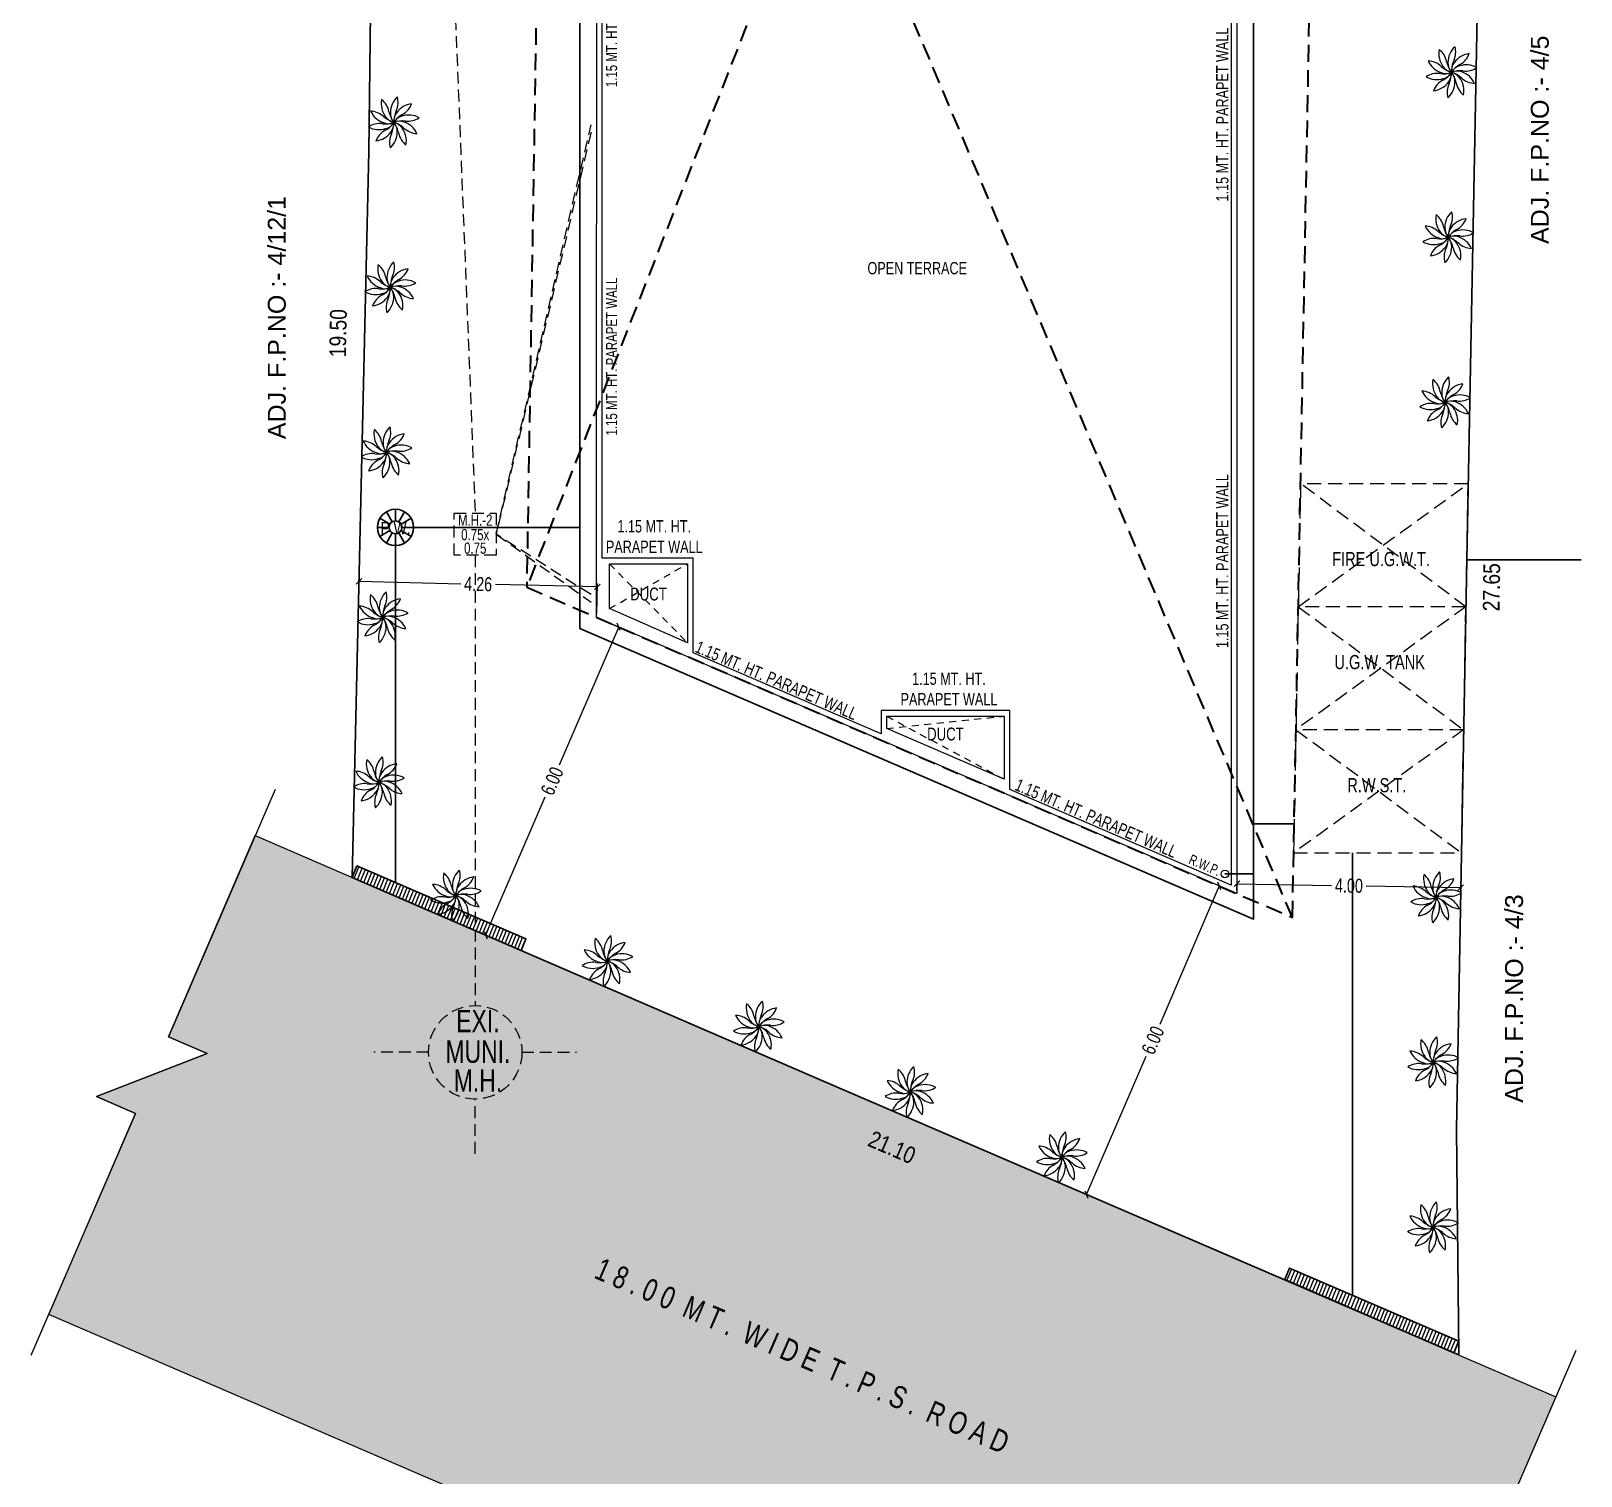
# Model space of a CAD drawing. Header units: millimetres. Extents: x 49 to 419, y 19 to 121.
# Drawn here: x 94.51 to 122.22, y 37.21 to 63.04 of the extents above; entities that cross this region are included whole.
import ezdxf
from ezdxf.enums import TextEntityAlignment as Align

# ---------------------------------------------------------------- set-up
doc = ezdxf.new("R2010")
doc.units = ezdxf.units.MM
doc.header["$MEASUREMENT"] = 0
doc.header["$PDMODE"] = 32
doc.header["$PDSIZE"] = 0.3
doc.linetypes.add('HIDDEN', pattern=[0.375, 0.25, -0.125])
for name, color, linetype, lineweight in [('A_BUILT UP', 1, 'Continuous', 35), ('A_DRAINGE', 1, 'Continuous', 40), ('F.P.LINE', 1, 'Continuous', 30), ('g-r.c.c', 5, 'Continuous', 30), ('K ENVIRONMENTAL MANAGEMENT', 5, 'Continuous', 5)]:
    doc.layers.add(name, color=color, linetype=linetype, lineweight=lineweight)
for name, color, linetype in [('A_DUCT', 2, 'HIDDEN'), ('A_MARGIN', 7, 'Continuous'), ('A_P.W.', 1, 'Continuous'), ('A_PARAPET', 4, 'Continuous'), ('A_ROAD', 73, 'Continuous'), ('A_TEXT', 7, 'Continuous'), ('A_TREE', 3, 'Continuous'), ('F.P.NO.', 1, 'Continuous'), ('K BUILT UP', 1, 'Continuous'), ('K DIM IN TO IN', 7, 'Continuous'), ('K TEXT', 7, 'Continuous')]:
    doc.layers.add(name, color=color, linetype=linetype)
doc.styles.add('AAAAA', font='arial.ttf', dxfattribs={"width": 0.7})
doc.styles.add('ARIAL', font='arial.ttf')
doc.styles.add('Dinesh', font='swisscl.ttf')
doc.styles.add('ROMAND', font='swissc.ttf')
doc.styles.add('SWISS', font='swisscl.ttf')
doc.dimstyles.new('Dim', dxfattribs={"dimtxt": 0.21, "dimasz": 0.1, "dimexe": 0.0625, "dimexo": 0.0625, "dimgap": 9e-05, "dimtad": 0, "dimtoh": 1, "dimzin": 0, "dimdsep": 46, "dimtxsty": 'Dinesh', "dimcen": 0, "dimclrd": 256, "dimclre": 256, "dimclrt": 256, "dimadec": 0, "dimazin": 0, "dimtfac": 1, "dimtofl": 0, "dimtmove": 0, "dimatfit": 3, "dimfxl": 0, "dimtolj": 1, "dimtzin": 0, "dimlwd": -1, "dimarcsym": 1})
doc.dimstyles.new('PARKING', dxfattribs={"dimtxt": 0.5, "dimasz": 0.12, "dimexe": 0.1, "dimexo": 0, "dimgap": 0.1, "dimtad": 0, "dimzin": 0, "dimdsep": 46, "dimtxsty": 'AAAAA', "dimblk1": 'OBLIQUE', "dimblk2": 'OBLIQUE', "dimsah": 1, "dimcen": 0, "dimdle": 0.1, "dimse1": 1, "dimse2": 1, "dimsd1": 1, "dimsd2": 1, "dimclrd": 7, "dimclre": 7, "dimclrt": 7, "dimadec": 0, "dimazin": 0, "dimtfac": 1, "dimtix": 1, "dimtofl": 0, "dimtmove": 2, "dimatfit": 3, "dimldrblk": 'OBLIQUE', "dimfxl": 0.1, "dimtolj": 1, "dimtzin": 0, "dimarcsym": 0})

# ---------------------------------------------------------------- blocks, each defined once
blk = doc.blocks.new('_OBLIQUE')
at = {"color": 0, "linetype": 'ByBlock'}
blk.add_line((-0.5, -0.5), (0.5, 0.5), dxfattribs=at)
blk = doc.blocks.new('*D320')
at = {"layer": 'A_MARGIN', "lineweight": -2, "transparency": 16777216}
for p, q in [((116.071, 47.686), (116.074, 47.862)), ((120.071, 47.615), (120.075, 47.791))]:
    blk.add_line(p, q, dxfattribs=at)
at = {"layer": 'A_MARGIN', "transparency": 16777216}
for p, q in [((116.073, 47.8), (117.764, 47.769)), ((120.073, 47.728), (118.382, 47.758))]:
    blk.add_line(p, q, dxfattribs=at)
at = {"layer": 'Defpoints', "color": 0, "transparency": 16777216}
for p in [(120.073, 47.728), (116.07, 47.623), (120.07, 47.552)]:
    blk.add_point(p, dxfattribs=at)
at = {"layer": 'A_MARGIN', "transparency": 16777216, "xscale": 0.1, "yscale": 0.1, "zscale": 0.1}
for p, rotation in [((116.073, 47.8), 178.979631493382), ((120.073, 47.728), 358.979631493382)]:
    blk.add_blockref('_OBLIQUE', p, dxfattribs=dict(at, rotation=rotation))
at = {"layer": 'A_MARGIN', "transparency": 16777216, "insert": (118.073, 47.764), "char_height": 0.25, "attachment_point": 5, "rotation": 358.9796, "style": 'Dinesh'}
blk.add_mtext('\\A1;4.00', dxfattribs=at)
blk = doc.blocks.new('*D321')
at = {"layer": 'A_MARGIN', "transparency": 16777216}
for p, q in [((115.756, 47.759), (114.69, 45.285)), ((113.381, 42.245), (114.447, 44.719))]:
    blk.add_line(p, q, dxfattribs=at)
at = {"layer": 'A_MARGIN', "lineweight": -2, "transparency": 16777216}
for p, q in [((116.013, 47.648), (115.698, 47.783)), ((113.638, 42.134), (113.324, 42.269))]:
    blk.add_line(p, q, dxfattribs=at)
at = {"layer": 'Defpoints', "color": 0, "transparency": 16777216}
for p in [(116.07, 47.623), (113.381, 42.245), (113.695, 42.109)]:
    blk.add_point(p, dxfattribs=at)
at = {"layer": 'A_MARGIN', "transparency": 16777216, "xscale": 0.1, "yscale": 0.1, "zscale": 0.1}
for p, rotation in [((115.756, 47.759), 66.70171963049556), ((113.381, 42.245), 246.7017196304955)]:
    blk.add_blockref('_OBLIQUE', p, dxfattribs=dict(at, rotation=rotation))
at = {"layer": 'A_MARGIN', "transparency": 16777216, "insert": (114.569, 45.002), "char_height": 0.25, "attachment_point": 5, "rotation": 66.7017, "style": 'Dinesh'}
blk.add_mtext('\\A1;6.00', dxfattribs=at)
blk = doc.blocks.new('*D322')
at = {"layer": 'A_MARGIN', "transparency": 16777216}
for p, q in [((105.02, 52.389), (103.952, 49.918)), ((102.639, 46.88), (103.707, 49.352))]:
    blk.add_line(p, q, dxfattribs=at)
at = {"layer": 'A_MARGIN', "lineweight": -2, "transparency": 16777216}
for p, q in [((104.682, 52.535), (105.077, 52.364)), ((102.301, 47.026), (102.696, 46.856))]:
    blk.add_line(p, q, dxfattribs=at)
at = {"layer": 'Defpoints', "color": 0, "transparency": 16777216}
for p in [(104.625, 52.56), (102.244, 47.051), (102.639, 46.88)]:
    blk.add_point(p, dxfattribs=at)
at = {"layer": 'A_MARGIN', "transparency": 16777216, "xscale": 0.1, "yscale": 0.1, "zscale": 0.1}
for p, rotation in [((105.02, 52.389), 66.62437431015441), ((102.639, 46.88), 246.6243743101545)]:
    blk.add_blockref('_OBLIQUE', p, dxfattribs=dict(at, rotation=rotation))
at = {"layer": 'A_MARGIN', "transparency": 16777216, "insert": (103.83, 49.635), "char_height": 0.25, "attachment_point": 5, "rotation": 66.6244, "style": 'Dinesh'}
blk.add_mtext('\\A1;6.00', dxfattribs=at)
blk = doc.blocks.new('*D323')
at = {"layer": 'A_MARGIN', "lineweight": -2, "transparency": 16777216}
for p, q in [((100.365, 52.721), (100.378, 53.267)), ((104.626, 52.622), (104.639, 53.168))]:
    blk.add_line(p, q, dxfattribs=at)
at = {"layer": 'A_MARGIN', "transparency": 16777216}
for p, q in [((100.376, 53.205), (102.198, 53.162)), ((104.638, 53.106), (102.816, 53.148))]:
    blk.add_line(p, q, dxfattribs=at)
at = {"layer": 'Defpoints', "color": 0, "transparency": 16777216}
for p in [(100.376, 53.205), (100.364, 52.659), (104.625, 52.56)]:
    blk.add_point(p, dxfattribs=at)
at = {"layer": 'A_MARGIN', "transparency": 16777216, "xscale": 0.1, "yscale": 0.1, "zscale": 0.1}
for p, rotation in [((100.376, 53.205), 178.6707521960963), ((104.638, 53.106), 358.6707521960964)]:
    blk.add_blockref('_OBLIQUE', p, dxfattribs=dict(at, rotation=rotation))
at = {"layer": 'A_MARGIN', "transparency": 16777216, "insert": (102.507, 53.155), "char_height": 0.25, "attachment_point": 5, "rotation": 358.6708, "style": 'Dinesh'}
blk.add_mtext('\\A1;4.26', dxfattribs=at)
blk = doc.blocks.new('*D313')
at = {"layer": 'Defpoints', "color": 0, "transparency": 16777216}
for p in [(100.627, 67.354), (99.818, 47.92), (100.253, 47.911)]:
    blk.add_point(p, dxfattribs=at)
at = {"layer": 'K DIM IN TO IN', "color": 7, "lineweight": -3, "transparency": 16777216, "insert": (100.004, 57.641), "char_height": 0.3, "attachment_point": 5, "rotation": 88.9001, "style": 'ROMAND'}
blk.add_mtext('\\A1;19.50', dxfattribs=at)
blk = doc.blocks.new('*D314')
at = {"layer": 'Defpoints', "color": 0, "transparency": 16777216}
for p in [(100.253, 47.911), (120.039, 39.378), (119.798, 38.82)]:
    blk.add_point(p, dxfattribs=at)
at = {"layer": 'K DIM IN TO IN', "color": 7, "lineweight": -3, "transparency": 16777216, "insert": (109.905, 43.087), "char_height": 0.3, "attachment_point": 5, "rotation": 336.6687, "style": 'ROMAND'}
blk.add_mtext('\\A1;21.10', dxfattribs=at)
blk = doc.blocks.new('*D315')
at = {"layer": 'Defpoints', "color": 0, "transparency": 16777216}
for p in [(120.429, 66.831), (120.818, 66.826), (120.039, 39.378)]:
    blk.add_point(p, dxfattribs=at)
at = {"layer": 'K DIM IN TO IN', "color": 7, "lineweight": -3, "transparency": 16777216, "insert": (120.623, 53.099), "char_height": 0.3, "attachment_point": 5, "rotation": 89.1846, "style": 'ROMAND'}
blk.add_mtext('\\A1;27.65', dxfattribs=at)
blk = doc.blocks.new('A$Cc1f127b7')
at = {"layer": 'A_P.W.', "lineweight": 30}
for p, q in [((-0.096, 0.166), (-0.27, 0.467)), ((0, 0.192), (0, 0.54)), ((0.096, 0.166), (0.27, 0.467)), ((-0.166, 0.096), (-0.467, 0.27)), ((0.166, 0.096), (0.467, 0.27)), ((0.192, 0), (0.54, 0)), ((-0.54, -0.001), (-0.192, -0.001)), ((-0.166, -0.096), (-0.467, -0.27)), ((-0.096, -0.166), (-0.27, -0.467)), ((0, -0.192), (0, -0.54)), ((0.096, -0.166), (0.27, -0.467)), ((0.166, -0.096), (0.467, -0.27))]:
    blk.add_line(p, q, dxfattribs=at)
for radius in [0.54, 0.192]:
    blk.add_circle((0, 0), radius, dxfattribs=at)
at = {"layer": 'A_P.W.', "color": 7, "style": 'ARIAL', "width": 0.8}
blk.add_text('P.W.', height=0.368, dxfattribs=at).set_placement((0, -0.206), align=Align.CENTER)
blk = doc.blocks.new('TR1')
at = {"layer": 'A_TREE', "color": 3}
for centre, major_axis, ratio, start_param, end_param in [((0.164, 0.331), (-0.275, 0.275), 1, 0.593429, 1.408456), ((-0.437, 0.125), (0.252, 0.252), 1, 5.678939, 6.405426), ((0.327, 0.171), (0.275, 0.275), 1, 1.535907, 2.350934), ((-0.28, 0.358), (-0.252, 0.252), 1, 3.479825, 4.206311), ((0.366, -0.054), (-0.275, 0.275), 1, -0.663208, 0.151819), ((-0.016, 0.454), (-0.252, 0.252), 1, 2.851506, 3.577993), ((-0.062, 0.364), (-0.275, 0.275), 1, 1.221748, 2.036774), ((-0.427, -0.156), (0.252, 0.252), 1, 0.024073, 0.750559), ((-0.159, 0.459), (-0.057, 0.486), 0.873487, 2.895567, 3.387619), ((-0.097, 0.171), (-0.139, 0.139), 1, 1.897512, 2.87092), ((0.141, 0.465), (0.343, 0.343), 1, 3.19977, 3.631619), ((-0.398, 0.278), (-0.333, 0.36), 0.832217, 2.883887, 3.399298), ((0.022, 0.196), (-0.186, 0.128), 0.843066, 1.151175, 1.990417), ((-0.179, 0.082), (0.139, 0.139), 1, 4.096627, 5.070035), ((0.387, 0.293), (-0.343, 0.343), 1, 1.000655, 1.432504), ((0.133, 0.145), (-0.076, 0.213), 0.843066, 1.151175, 1.990418), ((-0.193, -0.039), (0.062, 0.212), 0.867457, 4.282055, 5.142723), ((-0.485, -0.009), (-0.343, 0.343), 1, 3.513929, 3.945778), ((0.193, 0.039), (0.062, 0.212), 0.867457, 1.140463, 2.00113), ((0.485, 0.009), (-0.343, 0.343), 1, 0.372336, 0.804186), ((0.398, -0.278), (-0.343, 0.343), 1, -0.255982, 0.175867), ((0.179, -0.082), (0.17, 0.131), 0.894922, 1.128525, 2.013068), ((0.159, -0.459), (0.343, 0.343), 1, 0.686496, 1.118345), ((0.097, -0.171), (0.226, 0.006), 0.843066, 1.151175, 1.990417), ((-0.141, -0.465), (0.343, 0.343), 1, 0.058177, 0.490026), ((-0.387, -0.293), (0.343, 0.343), 1, 5.713044, 6.144893), ((-0.022, -0.196), (-0.186, 0.128), 0.843066, 4.292768, 5.13201), ((-0.133, -0.145), (-0.076, 0.213), 0.843066, 4.292768, 5.13201), ((0.264, -0.258), (-0.275, 0.275), 1, -1.291527, -0.4765), ((0.062, -0.364), (-0.275, 0.275), 1, 4.36334, 5.178367), ((0.254, 0.377), (0.252, 0.252), 1, 3.793984, 4.52047), ((-0.254, -0.377), (-0.252, 0.252), 1, -0.918405, -0.191919), ((-0.264, 0.258), (-0.275, 0.275), 1, 1.850066, 2.665093), ((0.016, -0.454), (0.252, 0.252), 1, 1.28071, 2.007196), ((-0.366, 0.054), (-0.275, 0.275), 1, 2.478385, 3.293411), ((0.28, -0.358), (-0.252, 0.252), 1, 0.338232, 1.064718), ((-0.327, -0.171), (-0.275, 0.275), 1, 3.106703, 3.92173), ((0.437, -0.125), (-0.252, 0.252), 1, 0.96655, 1.693037), ((-0.164, -0.331), (-0.275, 0.275), 1, 3.735022, 4.550049), ((0.427, 0.156), (0.252, 0.252), 1, 3.165665, 3.892152)]:
    blk.add_ellipse(centre, major_axis=major_axis, ratio=ratio, start_param=start_param, end_param=end_param, dxfattribs=at)
blk = doc.blocks.new('A$C8047e3b8')
at = {"layer": 'A_DUCT', "color": 7, "ltscale": 0.5}
for p, q in [((-0.001, -16.89), (1.393, -16.089)), ((-0.001, -16.089), (1.393, -17.499)), ((4.954, -18.813), (7.054, -19.939)), ((4.954, -19.033), (7.054, -18.813))]:
    blk.add_line(p, q, dxfattribs=at)
at = {"layer": 'A_PARAPET', "color": 7}
for points in [[(11.214, -3.119), (11.214, -21.983), (-0.231, -17.046), (-0.23, -2.989)], [(11.114, -3.119), (11.114, -21.831), (7.154, -20.123), (7.154, -18.713), (4.854, -18.713), (4.854, -19.131), (1.493, -17.68), (1.493, -15.989), (-0.131, -15.989), (-0.13, -2.989)]]:
    blk.add_lwpolyline(points, dxfattribs=at)
for points in [[(-0.001, -16.089), (1.393, -16.089), (1.393, -17.499), (-0.001, -16.89)], [(4.954, -18.813), (7.054, -18.813), (7.054, -19.939), (4.954, -19.033)]]:
    blk.add_lwpolyline(points, close=True, dxfattribs=at)
at = {"layer": 'A_TEXT', "color": 7, "lineweight": -3}
blk.add_circle((11.001, -21.632), 0.0693, dxfattribs=at)
at = {"layer": 'A_TEXT', "color": 7, "lineweight": -3, "style": 'SWISS'}
blk.add_text('R.W.P.', height=0.18, rotation=336.6633, dxfattribs=at).set_placement((10.336, -21.442))
at = {"layer": 'A_TEXT', "color": 7, "lineweight": -3, "width": 3.32715, "attachment_point": 5, "style": 'Dinesh'}
for insert, char_height, rotation in [((0.037, -6.158), 0.2, 90), ((10.955, -8.059), 0.22, 90), ((0.037, -12.384), 0.2, 90), ((10.955, -16.041), 0.22, 90), ((2.982, -18.173), 0.22, 336.78), ((8.697, -20.638), 0.22, 336.78)]:
    blk.add_mtext('1.15 MT. HT. PARAPET WALL', dxfattribs=dict(at, insert=insert, char_height=char_height, rotation=rotation))
at = {"layer": 'A_TEXT', "color": 7, "lineweight": -3, "char_height": 0.22, "attachment_point": 5}
for s, insert, width, style in [('OPEN TERRACE', (5.5, -10.806), 2.07576, 'SWISS'), ('1.15 MT. HT. \\PPARAPET WALL', (0.799, -15.602), 2, 'Dinesh'), ('1.15 MT. HT. \\PPARAPET WALL', (6.067, -18.326), 2, 'Dinesh')]:
    blk.add_mtext(s, dxfattribs=dict(at, insert=insert, width=width, style=style))
at = {"layer": 'A_TEXT', "char_height": 0.23, "width": 0.83885, "attachment_point": 5, "style": 'SWISS'}
for insert in [(0.696, -16.631), (6.004, -19.133)]:
    blk.add_mtext('DUCT', dxfattribs=dict(at, insert=insert))

msp = doc.modelspace()

# ---------------------------------------------------------------- hatches: boundary and pattern name
at = {"layer": 'A_ROAD'}
h = msp.add_hatch(color=256, dxfattribs=at)
h.dxf.hatch_style = 1
h.paths.add_polyline_path([(94.83, 40.1), (118.079, 30.072), (119.63, 33.667), (118.937, 33.966), (120.914, 34.736), (120.225, 35.033), (121.771, 38.631), (108.691, 44.264), (98.521, 48.659), (96.97, 45.063), (97.665, 44.764), (95.687, 43.994), (96.381, 43.695)])
at = {"layer": 'K ENVIRONMENTAL MANAGEMENT', "linetype": 'Continuous', "lineweight": -3}
h = msp.add_hatch(dxfattribs=at)
h.set_pattern_fill('ANSI31', color=8, scale=0.5, angle=202.7431)
h.set_pattern_definition([(247.74309447, (-24837.29294, 8851.010573), (0.05784342881, -0.02367251029), [])])
h.paths.add_polyline_path([(100.253, 47.911), (100.338, 48.119), (103.362, 46.812), (103.277, 46.605)])
h = msp.add_hatch(dxfattribs=at)
h.set_pattern_fill('ANSI31', color=8, scale=0.5, angle=202.7431)
h.set_pattern_definition([(247.74309447, (-24820.619216, 8843.8218), (0.05784342881, -0.02367251029), [])])
h.paths.add_polyline_path([(116.927, 40.723), (117.012, 40.93), (120.036, 39.623), (119.951, 39.416)])

# ---------------------------------------------------------------- linework, layer by layer
at = {"layer": 'A_BUILT UP', "color": 7, "linetype": 'HIDDEN', "ltscale": 1.2}
for p, q in [((117.063, 47.195), (98.803, 90.376)), ((117.967, 90.376), (103.375, 53.1))]:
    msp.add_line(p, q, dxfattribs=at)
msp.add_lwpolyline([(117.063, 47.195), (117.583, 74.933), (117.419, 74.933), (117.46, 76.566), (117.701, 83.669), (117.851, 87.241), (117.967, 90.376), (98.803, 90.376), (98.874, 79.672), (98.884, 77.44), (101.884, 77.44), (101.915, 70.328), (103.66, 70.291), (103.375, 53.1)], close=True, dxfattribs=at)
at = {"layer": 'A_DRAINGE', "linetype": 'HIDDEN', "lineweight": -3, "ltscale": 0.85}
for p, q in [((102.012, 65.499), (102.454, 54.421)), ((102.829, 54.046), (104.524, 61.363)), ((104.524, 61.232), (102.829, 54.046)), ((104.524, 52.967), (102.829, 54.046)), ((102.829, 54.046), (104.524, 52.835)), ((102.454, 53.671), (102.454, 45.62))]:
    msp.add_line(p, q, dxfattribs=at)
at = {"layer": 'A_DRAINGE', "color": 5, "linetype": 'HIDDEN', "lineweight": -3, "ltscale": 0.85}
for p, q in [((101.62, 44.786), (100.641, 44.786)), ((103.289, 44.786), (104.267, 44.786)), ((102.454, 42.973), (102.454, 43.951))]:
    msp.add_line(p, q, dxfattribs=at)
at = {"layer": 'A_DRAINGE', "linetype": 'HIDDEN', "lineweight": -3, "ltscale": 0.85}
msp.add_lwpolyline([(102.079, 54.421), (102.829, 54.421), (102.829, 53.671), (102.079, 53.671)], close=True, dxfattribs=at)
at = {"layer": 'A_DRAINGE', "color": 5, "linetype": 'HIDDEN', "lineweight": -3, "ltscale": 0.85}
msp.add_circle((102.454, 44.786), 0.835, dxfattribs=at)
at = {"layer": 'A_ROAD', "color": 7}
for points in [[(98.878, 49.485), (96.97, 45.063), (97.665, 44.764), (95.687, 43.994), (96.381, 43.695), (94.513, 39.366)], [(122.127, 39.457), (120.22, 35.035), (120.914, 34.736), (118.937, 33.966), (119.63, 33.668), (117.763, 29.338)]]:
    msp.add_lwpolyline(points, dxfattribs=at)
msp.add_lwpolyline([(98.521, 48.659), (108.691, 44.264), (121.771, 38.631), (120.225, 35.033), (120.914, 34.736), (118.937, 33.966), (119.63, 33.667), (118.079, 30.072), (94.83, 40.1), (96.381, 43.695), (95.687, 43.994), (97.665, 44.764), (96.97, 45.063)], close=True, dxfattribs=at)
at = {"layer": 'F.P.LINE', "color": 7, "ltscale": 5}
msp.add_line((120.178, 53.591), (122.222, 53.591), dxfattribs=at)
msp.add_lwpolyline([(98.928, 67.389), (100.627, 67.354), (100.555, 60.885), (100.253, 47.911), (108.691, 44.264), (120.039, 39.378), (119.997, 43.409), (120.178, 53.591), (120.583, 74.93), (117.419, 74.933), (117.46, 76.566), (117.701, 83.669), (117.851, 87.241), (117.967, 90.376), (98.803, 90.376), (98.874, 79.672)], close=True, dxfattribs=at)
at = {"layer": 'K BUILT UP', "color": 7, "linetype": 'HIDDEN'}
for p, q in [((117.167, 52.751), (120.204, 54.95)), ((120.163, 52.751), (117.209, 54.95)), ((120.163, 52.751), (117.126, 50.552)), ((117.167, 52.751), (120.124, 50.552)), ((120.163, 52.751), (117.167, 52.751)), ((120.124, 50.552), (117.085, 48.352)), ((117.126, 50.552), (120.085, 48.352)), ((120.124, 50.552), (117.126, 50.552))]:
    msp.add_line(p, q, dxfattribs=at)
msp.add_lwpolyline([(120.204, 54.95), (117.209, 54.95), (117.085, 48.352), (120.085, 48.352)], close=True, dxfattribs=at)
at = {"layer": 'K ENVIRONMENTAL MANAGEMENT', "color": 5, "linetype": 'Continuous', "lineweight": 30}
for p, q in [((101.353, 54.169), (104.325, 54.168)), ((101.029, 53.845), (101.029, 47.821)), ((117.095, 48.87), (116.37, 48.87)), ((118.139, 48.352), (118.139, 40.443)), ((115.857, 47.974, -0.001), (116.37, 47.974))]:
    msp.add_line(p, q, dxfattribs=at)
msp.add_lwpolyline([(113.618, 86.657), (102.65, 86.657), (102.65, 70.309), (104.326, 70.309), (104.325, 52.363), (116.37, 47.167), (116.37, 69.839, 0.414214), (115.07, 71.139), (113.618, 71.139)], format="xyb", close=True, dxfattribs=at)
for points in [[(100.253, 47.911), (100.338, 48.119), (103.362, 46.812), (103.277, 46.605)], [(116.927, 40.723), (117.012, 40.93), (120.036, 39.623), (119.951, 39.416)]]:
    msp.add_lwpolyline(points, close=True, dxfattribs=at)

# ---------------------------------------------------------------- block references
at = {"color": 6}
for p in [(119.905, 62.305), (100.999, 61.409), (119.849, 59.355), (100.937, 58.46), (119.793, 56.405), (100.868, 55.51), (100.8, 52.561), (100.732, 49.611), (102.108, 47.588), (119.632, 47.556), (104.816, 46.417), (107.524, 45.247), (119.579, 44.607), (110.233, 44.078), (112.942, 42.911), (119.576, 41.657)]:
    msp.add_blockref('TR1', p, dxfattribs=at)
at = {"xscale": 0.6, "yscale": 0.6, "zscale": 0.6}
msp.add_blockref('A$Cc1f127b7', (101.029, 54.169), dxfattribs=at)
at = {"layer": 'g-r.c.c', "color": 6}
msp.add_blockref('A$C8047e3b8', (104.856, 69.607, -0.001), dxfattribs=at)

# ---------------------------------------------------------------- texts
at = {"layer": 'A_DRAINGE', "linetype": 'HIDDEN', "lineweight": -3, "ltscale": 0.85, "style": 'Dinesh'}
for s, p in [('M.H.-2', (102.454, 54.198)), ('0.75x', (102.454, 53.94)), ('0.75', (102.454, 53.698))]:
    msp.add_text(s, height=0.2, dxfattribs=at).set_placement(p, align=Align.CENTER)
at = {"layer": 'A_DRAINGE', "color": 5, "linetype": 'HIDDEN', "lineweight": -3, "ltscale": 0.85, "style": 'Dinesh'}
for s, p in [('EXI.', (102.503, 45.145)), ('MUNI.', (102.503, 44.598)), ('M.H.', (102.503, 44.08))]:
    msp.add_text(s, height=0.4, dxfattribs=at).set_placement(p, align=Align.CENTER)
at = {"layer": 'A_ROAD', "color": 7, "style": 'Dinesh'}
msp.add_text('1 8 . 0 0  M T .  W I D E  T . P . S .  R O A D', height=0.4, rotation=336.6687, dxfattribs=at).set_placement((108.301, 39.365), align=Align.MIDDLE)
at = {"layer": 'F.P.NO.', "style": 'ARIAL'}
for s, p in [('ADJ. F.P.NO :- 4/5', (121.645, 61.097)), ('ADJ. F.P.NO :- 4/12/1', (99.067, 57.919)), ('ADJ. F.P.NO :- 4/3', (121.185, 45.747))]:
    msp.add_text(s, height=0.32, rotation=90, dxfattribs=at).set_placement(p, align=Align.CENTER)
at = {"layer": 'K TEXT', "color": 7, "lineweight": -3, "style": 'SWISS'}
for s, height, p in [('FIRE U.G.W.T.', 0.25365, (117.774, 53.476)), ('U.G.W. TANK', 0.25365, (117.814, 51.634)), ('R.W.S.T.', 0.2537, (118.044, 49.434))]:
    msp.add_text(s, height=height, dxfattribs=at).set_placement(p)

# ---------------------------------------------------------------- dimensions: what is measured, and where the dimension line sits
at = {"layer": 'A_MARGIN'}
for p1, p2, distance, picture, middle in [((104.625, 52.56), (100.364, 52.659), -0.546, '*D323', (102.507, 53.155)), ((104.625, 52.56), (102.244, 47.051), 0.43, '*D322', (103.83, 49.635)), ((116.07, 47.623), (113.695, 42.109), -0.342, '*D321', (114.569, 45.002)), ((116.07, 47.623), (120.07, 47.552), 0.176, '*D320', (118.073, 47.764))]:
    dim = msp.add_aligned_dim(p1=p1, p2=p2, distance=distance, dimstyle='Dim', override={"dimtxt": 0.25, "dimgap": 0.05, "dimblk1": 'OBLIQUE', "dimblk2": 'OBLIQUE', "dimsah": 1}, dxfattribs=at)
    dim.commit()
    dim.dimension.update_dxf_attribs({"geometry": picture, "text_midpoint": middle})
at = {"layer": 'K DIM IN TO IN', "lineweight": -3}
for p1, p2, distance, text, picture, middle in [((100.627, 67.354), (100.253, 47.911), -0.436, '19.50', '*D313', (100.004, 57.641)), ((120.039, 39.378), (120.429, 66.831), -0.389, '27.65', '*D315', (120.623, 53.099)), ((100.253, 47.911), (120.039, 39.378), -0.607, '21.10', '*D314', (109.905, 43.087))]:
    dim = msp.add_aligned_dim(p1=p1, p2=p2, distance=distance, text=text, dimstyle='PARKING', override={"dimtxt": 0.3, "dimgap": 0.05, "dimtxsty": 'ROMAND', "dimfxl": 0.2, "dimarcsym": 1}, dxfattribs=at)
    dim.commit()
    dim.dimension.update_dxf_attribs({"geometry": picture, "text_midpoint": middle})

doc.saveas('drawing.dxf')
